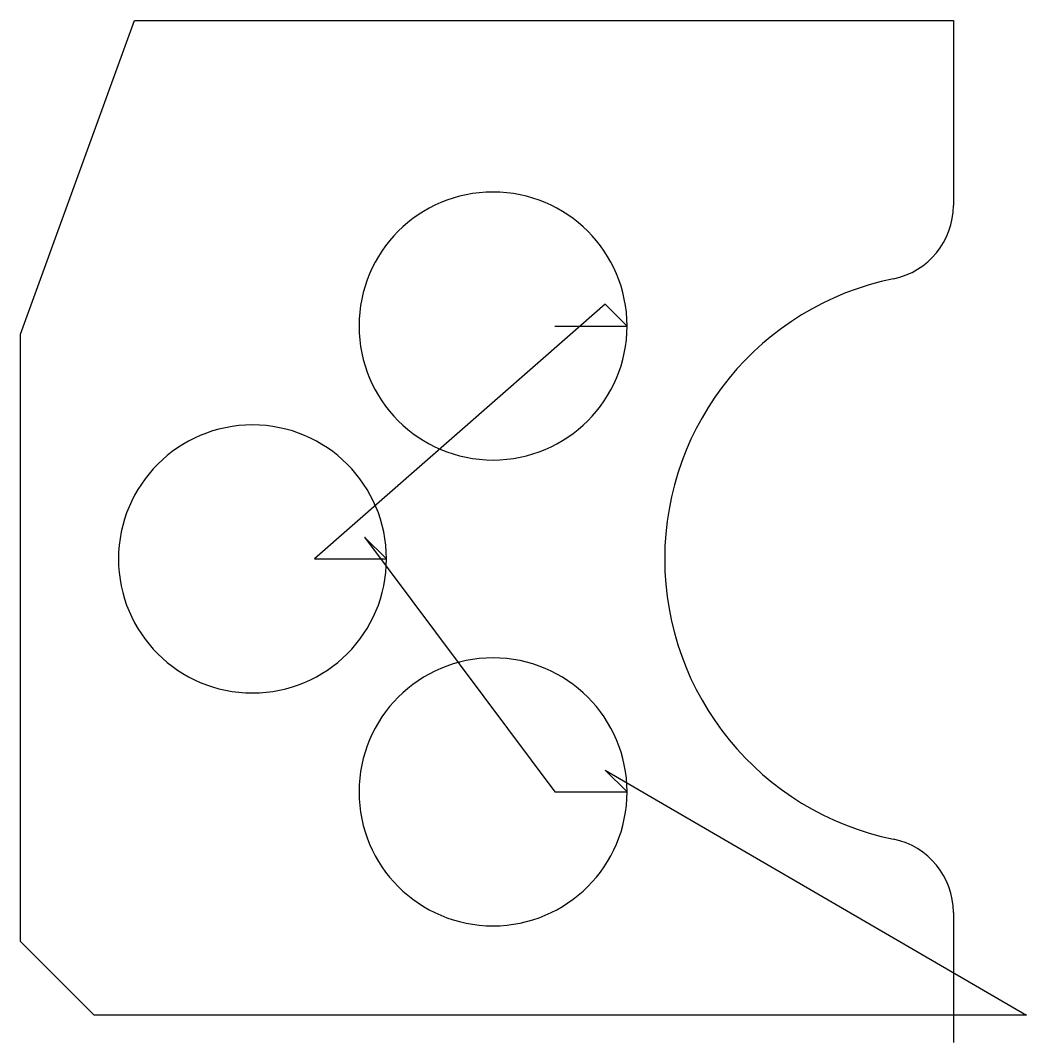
# Model space of a CAD drawing. Header units: metres. Extents: x 72 to 560, y 381 to 877.
import ezdxf

# ---------------------------------------------------------------- set-up
doc = ezdxf.new("R2010")
doc.units = ezdxf.units.M

msp = doc.modelspace()

# ---------------------------------------------------------------- linework, layer by layer
at = {"layer": 'TOOL_0'}
for p, q in [((72.018, 724.848), (127.392, 876.988)), ((127.392, 876.988), (524.518, 876.988)), ((524.518, 876.988), (524.518, 787.202)), ((355.631, 739.345), (214.568, 615.738)), ((366.238, 728.738), (355.631, 739.345)), ((72.018, 430.22), (72.018, 724.848)), ((331.238, 728.738), (366.238, 728.738)), ((249.568, 615.738), (238.961, 626.345)), ((238.961, 626.345), (331.238, 502.738)), ((214.568, 615.738), (249.568, 615.738)), ((366.238, 502.738), (355.631, 513.345)), ((355.631, 513.345), (560.024, 394.488)), ((331.238, 502.738), (366.238, 502.738)), ((524.518, 444.273), (524.518, 394.487)), ((107.75, 394.488), (72.018, 430.22)), ((524.518, 394.488), (107.75, 394.488)), ((560.024, 394.488), (524.518, 394.488)), ((524.518, 394.487), (524.518, 381.123))]:
    msp.add_line(p, q, dxfattribs=at)
for centre, radius, start, end in [((301.238, 728.738), 65, 0, 180), ((488.268, 787.202), 36.25, 281.53683, 0), ((523.268, 615.737), 138.75, 101.53693, 258.46298), ((301.238, 728.738), 65, 180, 0), ((184.568, 615.738), 65, 0, 180), ((184.568, 615.738), 65, 180, 0), ((301.238, 502.738), 65, 0, 180), ((301.238, 502.738), 65, 180, 0), ((488.268, 444.273), 36.25, 0, 78.46317)]:
    msp.add_arc(centre, radius, start, end, dxfattribs=at)

doc.saveas('drawing.dxf')
